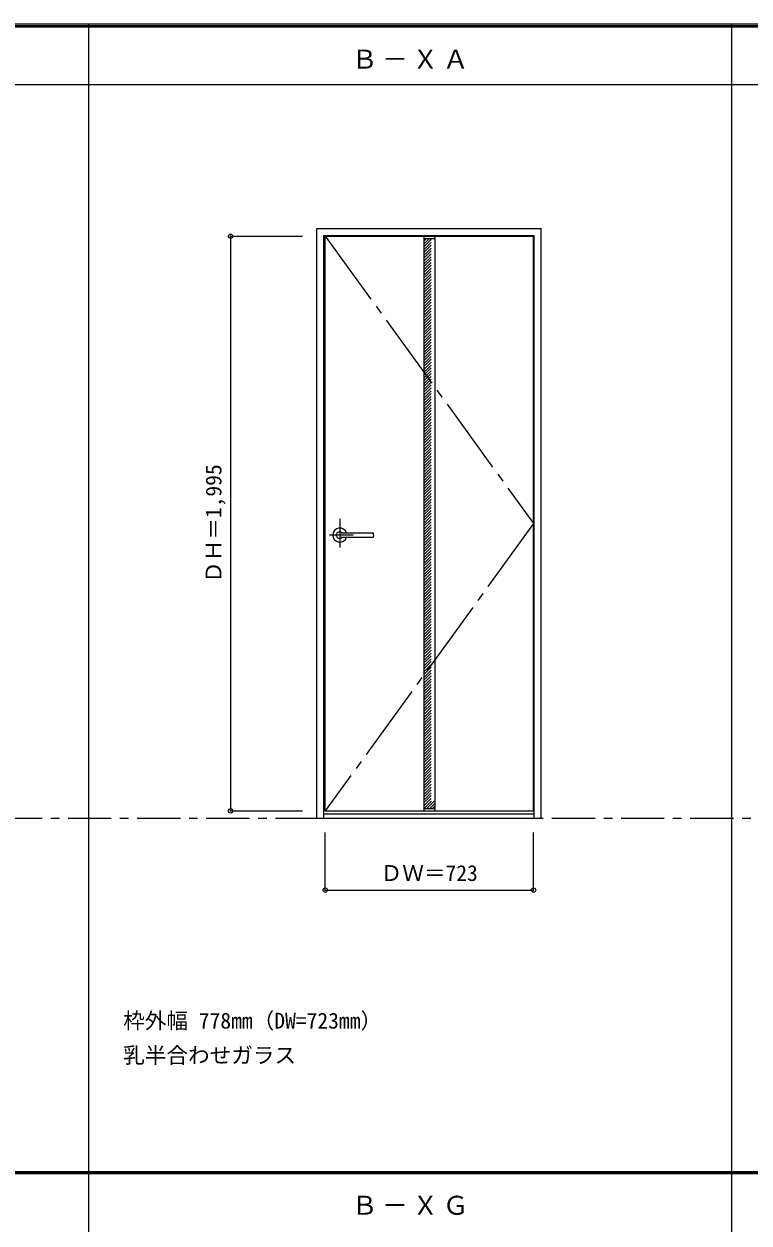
# Model space of a CAD drawing. Units: millimetres, scale not verified. Extents: x -6000 to 5700, y -4307 to 4260.
# Drawn here: x -3483 to -966, y 12 to 4175 of the extents above; entities that cross this region are included whole.
import ezdxf
from ezdxf.enums import TextEntityAlignment as Align

# ---------------------------------------------------------------- set-up
doc = ezdxf.new("R2010")
doc.units = ezdxf.units.MM
doc.header["$LTSCALE"] = 30
doc.header["$PDMODE"] = 32
doc.header["$PDSIZE"] = 15
for name, pattern in [('CHAIN1', [8, 5, -1, 1, -1]), ('CHAIN2', [12, 9, -1, 1, -1]), ('DASHED1', [1.8, 1.2, -0.6])]:
    doc.linetypes.add(name, pattern=pattern)
for name, color, linetype in [('0-2_扉', 3, 'Continuous'), ('0-3_仕上げ', 3, 'Continuous'), ('0-4_枠', 3, 'Continuous'), ('0-7', 7, 'CHAIN2'), ('0-A_文字', 7, 'Continuous'), ('0-B_寸法', 7, 'Continuous'), ('0-C_ハッチ', 4, 'DASHED1'), ('F-1_枠', 6, 'Continuous')]:
    doc.layers.add(name, color=color, linetype=linetype)
doc.layers.add('0-5_レバー', color=7, linetype='Continuous', lineweight=18)
doc.styles.add('ＭＳ ゴシック', font='')
doc.styles.get('ＭＳ ゴシック').set_extended_font_data('MS Gothic')

msp = doc.modelspace()

# ---------------------------------------------------------------- linework, layer by layer
at = {"layer": '0-2_扉'}
for p, q in [((-2436.8, 3438), (-1713.8, 3438)), ((-2436.8, 1443), (-2436.8, 3438)), ((-1713.8, 1443), (-1713.8, 3438)), ((-2436.8, 1443), (-1713.8, 1443))]:
    msp.add_line(p, q, dxfattribs=at)
at = {"layer": '0-3_仕上げ'}
for p, q in [((-2094.3, 3438), (-2094.3, 1443)), ((-2056.3, 3438), (-2056.3, 1443))]:
    msp.add_line(p, q, dxfattribs=at)
at = {"layer": '0-3_仕上げ', "color": 7}
for p, q in [((-2094.3, 3430), (-2056.3, 3430)), ((-2094.3, 1451), (-2056.3, 1451))]:
    msp.add_line(p, q, dxfattribs=at)
at = {"layer": '0-4_枠'}
for p, q in [((-2465.8, 3465), (-1687.8, 3465)), ((-2465.8, 1418), (-2465.8, 3465)), ((-1687.8, 1418), (-1687.8, 3465)), ((-2441.8, 3441), (-1711.8, 3441)), ((-2441.8, 1418), (-2441.8, 3441)), ((-1711.8, 1418), (-1711.8, 3441)), ((-2465.8, 1418), (-1687.8, 1418)), ((-2441.8, 1433), (-1711.8, 1433))]:
    msp.add_line(p, q, dxfattribs=at)
at = {"layer": '0-5_レバー', "color": 4, "linetype": 'CHAIN1'}
for p, q in [((-2386.3, 2456.96), (-2386.3, 2357.11)), ((-2339.5, 2400.5), (-2422.52, 2400.5))]:
    msp.add_line(p, q, dxfattribs=at)
at = {"layer": '0-5_レバー'}
for q in [(-2269.3, 2405.99), (-2269.3, 2395)]:
    msp.add_line((-2269.3, 2400.5), q, dxfattribs=at)
for points in [[(-2376.34, 2407.49), (-2377.11, 2408.28), (-2379.08, 2409.65), (-2381.32, 2410.66), (-2383.76, 2411.29), (-2386.3, 2411.5), (-2388.84, 2411.29), (-2391.27, 2410.66), (-2393.52, 2409.65), (-2395.49, 2408.28), (-2397.11, 2406.61), (-2398.31, 2404.71), (-2399.05, 2402.65), (-2399.3, 2400.5), (-2399.05, 2398.35), (-2398.31, 2396.29), (-2397.11, 2394.39), (-2395.49, 2392.72), (-2393.52, 2391.35), (-2391.27, 2390.34), (-2388.84, 2389.71), (-2386.3, 2389.5), (-2383.76, 2389.71), (-2381.32, 2390.34), (-2379.08, 2391.35), (-2377.11, 2392.72), (-2376.34, 2393.51)], [(-2270.8, 2407.5), (-2280.53, 2407.5), (-2290.71, 2407.5), (-2300.31, 2407.5), (-2309.3, 2407.5), (-2317.71, 2407.5), (-2325.52, 2407.5), (-2332.34, 2407.5), (-2338.64, 2407.5), (-2344.4, 2407.5), (-2349.65, 2407.5), (-2354.44, 2407.5), (-2359.09, 2407.5), (-2363.3, 2407.5), (-2367.05, 2407.5), (-2369.05, 2407.5), (-2370.9, 2407.5), (-2372.91, 2407.49), (-2375.32, 2407.49), (-2376.81, 2407.49), (-2378.35, 2407.49), (-2379.87, 2407.49), (-2380.97, 2407.49), (-2381.43, 2407.49), (-2381.43, 2407.48)], [(-2381.28, 2393.51), (-2381.15, 2393.51), (-2380.71, 2393.51), (-2379.99, 2393.51), (-2378.97, 2393.51), (-2377.71, 2393.51), (-2376.36, 2393.51), (-2373.5, 2393.51), (-2370.52, 2393.5), (-2367.5, 2393.5), (-2364.46, 2393.5), (-2361.39, 2393.5), (-2358.31, 2393.5), (-2354.31, 2393.5), (-2349.9, 2393.5), (-2344.93, 2393.5), (-2339.4, 2393.5), (-2333.31, 2393.5), (-2326.66, 2393.5), (-2319.45, 2393.5), (-2310.86, 2393.5), (-2301.6, 2393.5), (-2291.66, 2393.5), (-2281.05, 2393.5), (-2270.8, 2393.5)], [(-2270.8, 2407.5), (-2279.88, 2407.5), (-2280.28, 2407.5)]]:
    msp.add_lwpolyline(points, dxfattribs=at)
for centre, radius, start, end in [((-2386.3, 2400.5), 24.55, 16.59952, 343.36736), ((-2270.8, 2406), 1.5, 0.00847, 89.9163), ((-2270.8, 2406), 1.5, 360, 90.17419), ((-2270.8, 2395), 1.5, 270.16419, 0), ((-2270.8, 2395), 1.5, 269.91059, 359.99153)]:
    msp.add_arc(centre, radius, start, end, dxfattribs=at)
at = {"layer": '0-7'}
for p, q in [((-2436.8, 3438), (-1713.8, 2440.5)), ((-1713.8, 2440.5), (-2436.8, 1443))]:
    msp.add_line(p, q, dxfattribs=at)
at = {"layer": '0-B_寸法', "color": 4}
for p, q in [((-2765.8, 3438), (-2515.8, 3438)), ((-2765.8, 3438), (-2765.8, 1443)), ((-2765.8, 1443), (-2515.8, 1443)), ((-2436.8, 1168), (-2436.8, 1368)), ((-1713.8, 1168), (-1713.8, 1368)), ((-2436.8, 1168), (-1713.8, 1168))]:
    msp.add_line(p, q, dxfattribs=at)
at = {"layer": '0-B_寸法'}
for p in [(-2765.8, 3438), (-2765.8, 1443), (-2436.8, 1168), (-1713.8, 1168)]:
    msp.add_point(p, dxfattribs=at)
at = {"layer": '0-C_ハッチ'}
for p, q in [((-2094.3, 3401.01), (-2065.31, 3430)), ((-2094.3, 3410.91), (-2075.21, 3430)), ((-2094.3, 3420.81), (-2085.11, 3430)), ((-2094.3, 3391.11), (-2056.3, 3429.11)), ((-2094.3, 3381.21), (-2056.3, 3419.21)), ((-2094.3, 3371.31), (-2056.3, 3409.31)), ((-2094.3, 3361.41), (-2056.3, 3399.41)), ((-2094.3, 3351.51), (-2056.3, 3389.51)), ((-2094.3, 3341.61), (-2056.3, 3379.61)), ((-2094.3, 3331.71), (-2056.3, 3369.71)), ((-2094.3, 3321.81), (-2056.3, 3359.81)), ((-2094.3, 3311.91), (-2056.3, 3349.91)), ((-2094.3, 3302.01), (-2056.3, 3340.01)), ((-2094.3, 3292.11), (-2056.3, 3330.11)), ((-2094.3, 3282.21), (-2056.3, 3320.21)), ((-2094.3, 3272.31), (-2056.3, 3310.31)), ((-2094.3, 3262.41), (-2056.3, 3300.41)), ((-2094.3, 3252.52), (-2056.3, 3290.52)), ((-2094.3, 3242.62), (-2056.3, 3280.62)), ((-2094.3, 3232.72), (-2056.3, 3270.72)), ((-2094.3, 3222.82), (-2056.3, 3260.82)), ((-2094.3, 3212.92), (-2056.3, 3250.92)), ((-2094.3, 3203.02), (-2056.3, 3241.02)), ((-2094.3, 3193.12), (-2056.3, 3231.12)), ((-2094.3, 3183.22), (-2056.3, 3221.22)), ((-2094.3, 3173.32), (-2056.3, 3211.32)), ((-2094.3, 3163.42), (-2056.3, 3201.42)), ((-2094.3, 3153.52), (-2056.3, 3191.52)), ((-2094.3, 3143.62), (-2056.3, 3181.62)), ((-2094.3, 3133.72), (-2056.3, 3171.72)), ((-2094.3, 3123.82), (-2056.3, 3161.82)), ((-2094.3, 3113.92), (-2056.3, 3151.92)), ((-2094.3, 3104.02), (-2056.3, 3142.02)), ((-2094.3, 3094.12), (-2056.3, 3132.12)), ((-2094.3, 3084.22), (-2056.3, 3122.22)), ((-2094.3, 3074.32), (-2056.3, 3112.32)), ((-2094.3, 3064.42), (-2056.3, 3102.42)), ((-2094.3, 3054.53), (-2056.3, 3092.53)), ((-2094.3, 3044.63), (-2056.3, 3082.63)), ((-2094.3, 3034.73), (-2056.3, 3072.73)), ((-2094.3, 3024.83), (-2056.3, 3062.83)), ((-2094.3, 3014.93), (-2056.3, 3052.93)), ((-2094.3, 3005.03), (-2056.3, 3043.03)), ((-2094.3, 2995.13), (-2056.3, 3033.13)), ((-2094.3, 2985.23), (-2056.3, 3023.23)), ((-2094.3, 2975.33), (-2056.3, 3013.33)), ((-2094.3, 2965.43), (-2056.3, 3003.43)), ((-2094.3, 2955.53), (-2056.3, 2993.53)), ((-2094.3, 2945.63), (-2056.3, 2983.63)), ((-2094.3, 2935.73), (-2056.3, 2973.73)), ((-2094.3, 2925.83), (-2056.3, 2963.83)), ((-2094.3, 2915.93), (-2056.3, 2953.93)), ((-2094.3, 2906.03), (-2056.3, 2944.03)), ((-2094.3, 2896.13), (-2056.3, 2934.13)), ((-2094.3, 2886.23), (-2056.3, 2924.23)), ((-2094.3, 2876.33), (-2056.3, 2914.33)), ((-2094.3, 2866.44), (-2056.3, 2904.44)), ((-2094.3, 2856.54), (-2056.3, 2894.54)), ((-2094.3, 2846.64), (-2056.3, 2884.64)), ((-2094.3, 2836.74), (-2056.3, 2874.74)), ((-2094.3, 2826.84), (-2056.3, 2864.84)), ((-2094.3, 2816.94), (-2056.3, 2854.94)), ((-2094.3, 2807.04), (-2056.3, 2845.04)), ((-2094.3, 2797.14), (-2056.3, 2835.14)), ((-2094.3, 2787.24), (-2056.3, 2825.24)), ((-2094.3, 2777.34), (-2056.3, 2815.34)), ((-2094.3, 2767.44), (-2056.3, 2805.44)), ((-2094.3, 2757.54), (-2056.3, 2795.54)), ((-2094.3, 2747.64), (-2056.3, 2785.64)), ((-2094.3, 2737.74), (-2056.3, 2775.74)), ((-2094.3, 2727.84), (-2056.3, 2765.84)), ((-2094.3, 2717.94), (-2056.3, 2755.94)), ((-2094.3, 2708.04), (-2056.3, 2746.04)), ((-2094.3, 2698.14), (-2056.3, 2736.14)), ((-2094.3, 2688.24), (-2056.3, 2726.24)), ((-2094.3, 2678.34), (-2056.3, 2716.34)), ((-2094.3, 2668.45), (-2056.3, 2706.45)), ((-2094.3, 2658.55), (-2056.3, 2696.55)), ((-2094.3, 2648.65), (-2056.3, 2686.65)), ((-2094.3, 2638.75), (-2056.3, 2676.75)), ((-2094.3, 2628.85), (-2056.3, 2666.85)), ((-2094.3, 2618.95), (-2056.3, 2656.95)), ((-2094.3, 2609.05), (-2056.3, 2647.05)), ((-2094.3, 2599.15), (-2056.3, 2637.15)), ((-2094.3, 2589.25), (-2056.3, 2627.25)), ((-2094.3, 2579.35), (-2056.3, 2617.35)), ((-2094.3, 2569.45), (-2056.3, 2607.45)), ((-2094.3, 2559.55), (-2056.3, 2597.55)), ((-2094.3, 2549.65), (-2056.3, 2587.65)), ((-2094.3, 2539.75), (-2056.3, 2577.75)), ((-2094.3, 2529.85), (-2056.3, 2567.85)), ((-2094.3, 2519.95), (-2056.3, 2557.95)), ((-2094.3, 2510.05), (-2056.3, 2548.05)), ((-2094.3, 2500.15), (-2056.3, 2538.15)), ((-2094.3, 2490.25), (-2056.3, 2528.25)), ((-2094.3, 2480.35), (-2056.3, 2518.35)), ((-2094.3, 2470.46), (-2056.3, 2508.46)), ((-2094.3, 2460.56), (-2056.3, 2498.56)), ((-2094.3, 2450.66), (-2056.3, 2488.66)), ((-2094.3, 2440.76), (-2056.3, 2478.76)), ((-2094.3, 2430.86), (-2056.3, 2468.86)), ((-2094.3, 2420.96), (-2056.3, 2458.96)), ((-2094.3, 2411.06), (-2056.3, 2449.06)), ((-2094.3, 2401.16), (-2056.3, 2439.16)), ((-2094.3, 2391.26), (-2056.3, 2429.26)), ((-2094.3, 2381.36), (-2056.3, 2419.36)), ((-2094.3, 2371.46), (-2056.3, 2409.46)), ((-2094.3, 2361.56), (-2056.3, 2399.56)), ((-2094.3, 2351.66), (-2056.3, 2389.66)), ((-2094.3, 2341.76), (-2056.3, 2379.76)), ((-2094.3, 2331.86), (-2056.3, 2369.86)), ((-2094.3, 2321.96), (-2056.3, 2359.96)), ((-2094.3, 2312.06), (-2056.3, 2350.06)), ((-2094.3, 2302.16), (-2056.3, 2340.16)), ((-2094.3, 2292.26), (-2056.3, 2330.26)), ((-2094.3, 2282.36), (-2056.3, 2320.36)), ((-2094.3, 2272.47), (-2056.3, 2310.47)), ((-2094.3, 2262.57), (-2056.3, 2300.57)), ((-2094.3, 2252.67), (-2056.3, 2290.67)), ((-2094.3, 2242.77), (-2056.3, 2280.77)), ((-2094.3, 2232.87), (-2056.3, 2270.87)), ((-2094.3, 2222.97), (-2056.3, 2260.97)), ((-2094.3, 2213.07), (-2056.3, 2251.07)), ((-2094.3, 2203.17), (-2056.3, 2241.17)), ((-2094.3, 2193.27), (-2056.3, 2231.27)), ((-2094.3, 2183.37), (-2056.3, 2221.37)), ((-2094.3, 2173.47), (-2056.3, 2211.47)), ((-2094.3, 2163.57), (-2056.3, 2201.57)), ((-2094.3, 2153.67), (-2056.3, 2191.67)), ((-2094.3, 2143.77), (-2056.3, 2181.77)), ((-2094.3, 2133.87), (-2056.3, 2171.87)), ((-2094.3, 2123.97), (-2056.3, 2161.97)), ((-2094.3, 2114.07), (-2056.3, 2152.07)), ((-2094.3, 2104.17), (-2056.3, 2142.17)), ((-2094.3, 2094.27), (-2056.3, 2132.27)), ((-2094.3, 2084.37), (-2056.3, 2122.37)), ((-2094.3, 2074.48), (-2056.3, 2112.48)), ((-2094.3, 2064.58), (-2056.3, 2102.58)), ((-2094.3, 2054.68), (-2056.3, 2092.68)), ((-2094.3, 2044.78), (-2056.3, 2082.78)), ((-2094.3, 2034.88), (-2056.3, 2072.88)), ((-2094.3, 2024.98), (-2056.3, 2062.98)), ((-2094.3, 2015.08), (-2056.3, 2053.08)), ((-2094.3, 2005.18), (-2056.3, 2043.18)), ((-2094.3, 1995.28), (-2056.3, 2033.28)), ((-2094.3, 1985.38), (-2056.3, 2023.38)), ((-2094.3, 1975.48), (-2056.3, 2013.48)), ((-2094.3, 1965.58), (-2056.3, 2003.58)), ((-2094.3, 1955.68), (-2056.3, 1993.68)), ((-2094.3, 1945.78), (-2056.3, 1983.78)), ((-2094.3, 1935.88), (-2056.3, 1973.88)), ((-2094.3, 1925.98), (-2056.3, 1963.98)), ((-2094.3, 1916.08), (-2056.3, 1954.08)), ((-2094.3, 1906.18), (-2056.3, 1944.18)), ((-2094.3, 1896.28), (-2056.3, 1934.28)), ((-2094.3, 1886.39), (-2056.3, 1924.39)), ((-2094.3, 1876.49), (-2056.3, 1914.49)), ((-2094.3, 1866.59), (-2056.3, 1904.59)), ((-2094.3, 1856.69), (-2056.3, 1894.69)), ((-2094.3, 1846.79), (-2056.3, 1884.79)), ((-2094.3, 1836.89), (-2056.3, 1874.89)), ((-2094.3, 1826.99), (-2056.3, 1864.99)), ((-2094.3, 1817.09), (-2056.3, 1855.09)), ((-2094.3, 1807.19), (-2056.3, 1845.19)), ((-2094.3, 1797.29), (-2056.3, 1835.29)), ((-2094.3, 1787.39), (-2056.3, 1825.39)), ((-2094.3, 1777.49), (-2056.3, 1815.49)), ((-2094.3, 1767.59), (-2056.3, 1805.59)), ((-2094.3, 1757.69), (-2056.3, 1795.69)), ((-2094.3, 1747.79), (-2056.3, 1785.79)), ((-2094.3, 1737.89), (-2056.3, 1775.89)), ((-2094.3, 1727.99), (-2056.3, 1765.99)), ((-2094.3, 1718.09), (-2056.3, 1756.09)), ((-2094.3, 1708.19), (-2056.3, 1746.19)), ((-2094.3, 1698.29), (-2056.3, 1736.29)), ((-2094.3, 1688.4), (-2056.3, 1726.4)), ((-2094.3, 1678.5), (-2056.3, 1716.5)), ((-2094.3, 1668.6), (-2056.3, 1706.6)), ((-2094.3, 1658.7), (-2056.3, 1696.7)), ((-2094.3, 1648.8), (-2056.3, 1686.8)), ((-2094.3, 1638.9), (-2056.3, 1676.9)), ((-2094.3, 1629), (-2056.3, 1667)), ((-2094.3, 1619.1), (-2056.3, 1657.1)), ((-2094.3, 1609.2), (-2056.3, 1647.2)), ((-2094.3, 1599.3), (-2056.3, 1637.3)), ((-2094.3, 1589.4), (-2056.3, 1627.4)), ((-2094.3, 1579.5), (-2056.3, 1617.5)), ((-2094.3, 1569.6), (-2056.3, 1607.6)), ((-2094.3, 1559.7), (-2056.3, 1597.7)), ((-2094.3, 1549.8), (-2056.3, 1587.8)), ((-2094.3, 1539.9), (-2056.3, 1577.9)), ((-2094.3, 1530), (-2056.3, 1568)), ((-2094.3, 1520.1), (-2056.3, 1558.1)), ((-2094.3, 1510.2), (-2056.3, 1548.2)), ((-2094.3, 1500.3), (-2056.3, 1538.3)), ((-2094.3, 1490.41), (-2056.3, 1528.41)), ((-2094.3, 1480.51), (-2056.3, 1518.51)), ((-2094.3, 1470.61), (-2056.3, 1508.61)), ((-2094.3, 1460.71), (-2056.3, 1498.71)), ((-2094.11, 1451), (-2056.3, 1488.81)), ((-2084.21, 1451), (-2056.3, 1478.91)), ((-2074.31, 1451), (-2056.3, 1469.01)), ((-2064.41, 1451), (-2056.3, 1459.11))]:
    msp.add_line(p, q, dxfattribs=at)
at = {"layer": 'F-1_枠'}
for p, q in [((-6000, 4175), (5700, 4175)), ((-6000, 4170), (5700, 4170)), ((-6000, 4165), (5700, 4165)), ((-3258.4, 4175), (-3258.4, -3790)), ((-1026.8, 4175), (-1026.8, -3790)), ((-6000, 3965), (5700, 3965)), ((-6000, 190.5), (5700, 190.5)), ((-6000, 187.5), (5700, 187.5)), ((-6000, 184.5), (5700, 184.5))]:
    msp.add_line(p, q, dxfattribs=at)
at = {"layer": 'F-1_枠', "color": 7, "linetype": 'CHAIN1'}
msp.add_line((-5490, 1418), (5690, 1418), dxfattribs=at)

# ---------------------------------------------------------------- texts
at = {"layer": '0-A_文字', "style": 'ＭＳ ゴシック'}
for s, p in [('枠外幅 778mm（DW=723mm）', (-3138.4, 670.5)), ('乳半合わせガラス', (-3138.4, 550.5))]:
    msp.add_text(s, height=54.99, dxfattribs=at).set_placement(p, align=Align.BOTTOM_LEFT)
at = {"layer": '0-A_文字', "char_height": 65.98, "attachment_point": 7, "style": 'ＭＳ ゴシック'}
for s, insert in [('\\T1.17;Ｂ－ＸＡ', (-2345.1, 4020)), ('\\T1.17;Ｂ－ＸＧ', (-2345.1, 39.5))]:
    msp.add_mtext(s, dxfattribs=dict(at, insert=insert))
at = {"layer": '0-B_寸法', "style": 'ＭＳ ゴシック'}
msp.add_text('ＤＨ＝1,995', height=54.99, rotation=90, dxfattribs=at).set_placement((-2780.8, 2234.25), align=Align.BOTTOM_LEFT)
msp.add_text('ＤＷ＝723', height=54.99, dxfattribs=at).set_placement((-2244.55, 1183), align=Align.BOTTOM_LEFT)

doc.saveas('drawing.dxf')
